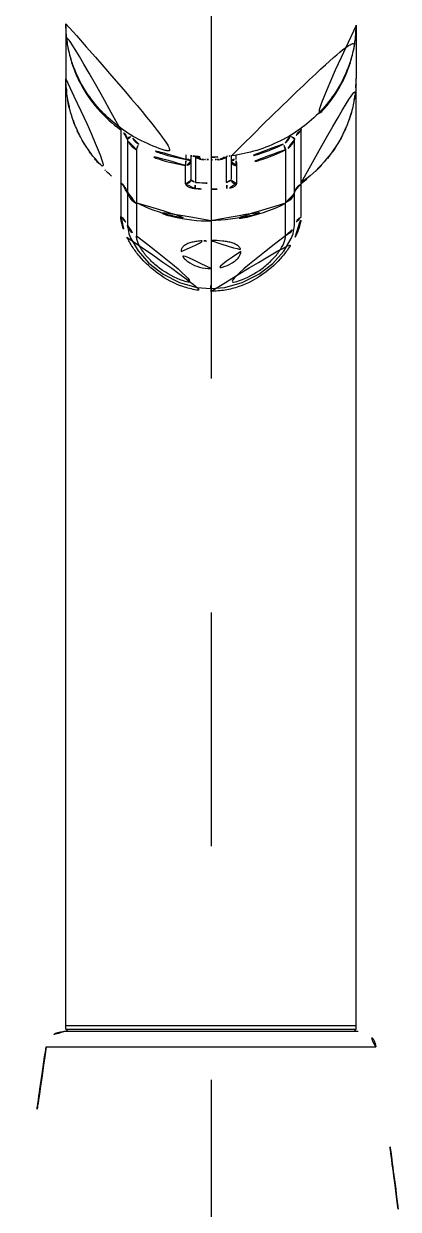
# Model space of a CAD drawing. Extents: x 16296660632 to 16296673174, y -37409619871 to -37409617131.
# Drawn here: x 16296672549.1 to 16296672589.1, y -37409617450.4 to -37409617323.6 of the extents above; entities that cross this region are included whole.
import ezdxf

# ---------------------------------------------------------------- set-up
doc = ezdxf.new("R2010")
doc.units = 0
doc.header["$LTSCALE"] = 10
doc.header["$MEASUREMENT"] = 0
doc.linetypes.add('CENTER', pattern=[2, 1.25, -0.25, 0.25, -0.25])
doc.layers.get('0').update_dxf_attribs({"linetype": 'CONTINUOUS'})
for name, color, linetype in [('320102', 7, 'CONTINUOUS'), ('3500S01', 7, 'CONTINUOUS'), ('___SHELL_8_1', 7, 'CONTINUOUS'), ('标注', 1, 'CONTINUOUS')]:
    doc.layers.add(name, color=color, linetype=linetype)

msp = doc.modelspace()

# ---------------------------------------------------------------- linework, layer by layer
at = {"color": 7, "linetype": 'Continuous'}
for p, q in [((16296672553.575399, -37409617431.10965), (16296672553.575399, -37409617329.497887)), ((16296672584.575399, -37409617431.10965), (16296672584.575399, -37409617329.497887)), ((16296672559.449089, -37409617340.678772), (16296672559.41754, -37409617340.655701)), ((16296672578.733259, -37409617340.655701), (16296672578.70171, -37409617340.678772)), ((16296672560.302231, -37409617346.029457), (16296672560.31135, -37409617346.056664)), ((16296672577.83931, -37409617346.057114), (16296672577.84857, -37409617346.029488)), ((16296672584.80674, -37409617431.35965), (16296672553.344061, -37409617431.35965)), ((16296672553.825399, -37409617431.35965), (16296672553.575399, -37409617431.10965)), ((16296672553.575399, -37409617431.10965), (16296672584.575399, -37409617431.10965)), ((16296672584.325399, -37409617431.35965), (16296672584.575399, -37409617431.10965))]:
    msp.add_line(p, q, dxfattribs=at)
at = {"color": 9, "linetype": 'Continuous'}
for p, q in [((16296672559.449089, -37409617340.678772), (16296672559.449089, -37409617344.224121)), ((16296672578.70171, -37409617344.2239), (16296672578.70171, -37409617340.678772)), ((16296672560.14119, -37409617341.653221), (16296672560.14119, -37409617345.160233)), ((16296672578.009609, -37409617345.160278), (16296672578.009609, -37409617341.653221)), ((16296672561.10988, -37409617342.796982), (16296672561.10988, -37409617346.258957)), ((16296672577.04092, -37409617346.258957), (16296672577.04092, -37409617342.796982)), ((16296672560.14126, -37409617345.16024), (16296672560.302231, -37409617346.029457)), ((16296672577.84857, -37409617346.029488), (16296672578.009501, -37409617345.160294)), ((16296672569.075399, -37409617346.762306), (16296672569.075399, -37409617346.862389)), ((16296672569.06846, -37409617351.894867), (16296672569.067261, -37409617351.874367)), ((16296672584.575399, -37409617430.737259), (16296672553.575399, -37409617430.737259)), ((16296672551.46442, -37409617432.982246), (16296672586.685869, -37409617432.982246)), ((16296672586.685869, -37409617432.982246), (16296672586.68638, -37409617432.982262))]:
    msp.add_line(p, q, dxfattribs=at)
at = {"color": 7, "linetype": 'Continuous'}
for points in [[(16296672560.31144, -37409617346.056801), (16296672560.50808, -37409617346.556229), (16296672561.292049, -37409617347.887581), (16296672562.45365, -37409617349.19928), (16296672563.95223, -37409617350.370956), (16296672565.698389, -37409617351.263969), (16296672567.55677, -37409617351.780251), (16296672569.064119, -37409617351.907852)], [(16296672569.064119, -37409617351.907898), (16296672570.545561, -37409617351.788269), (16296672572.41087, -37409617351.280083), (16296672574.168739, -37409617350.390022), (16296672575.679331, -37409617349.216026), (16296672576.85066, -37409617347.898628), (16296672577.640539, -37409617346.561073), (16296672577.839199, -37409617346.057251)]]:
    msp.add_lwpolyline(points, dxfattribs=at)
for centre, radius, start, end in [((16296672566.73139, -37409617329.496811), 13.15593, 179.9986886, 184.12659497), ((16296672566.75013, -37409617329.494972), 13.174758, 184.1287907, 189.76287726), ((16296672571.400311, -37409617329.494926), 13.17512, 350.20918541, 355.86770558), ((16296672571.41951, -37409617329.496811), 13.155837, 355.86989344, 0.0013114), ((16296672566.930719, -37409617329.457947), 13.359012, 189.7877249, 199.5084619), ((16296672571.261761, -37409617329.46875), 13.3161, 340.63245375, 350.19942982), ((16296672567.121771, -37409617329.389526), 13.561937, 199.51126257, 204.60007792), ((16296672571.030729, -37409617329.390312), 13.560073, 335.36476627, 340.64354721), ((16296672567.342159, -37409617329.288582), 13.80435, 204.60012342, 209.40562775), ((16296672570.807421, -37409617329.287956), 13.805718, 330.5657441, 335.36481182), ((16296672567.560289, -37409617329.162483), 14.056289, 209.4166885, 215.37710071), ((16296672570.635941, -37409617329.191322), 14.002554, 324.58323763, 330.56623222), ((16296672567.77397, -37409617329.011391), 14.317995, 215.37497907, 218.83123063), ((16296672568.003599, -37409617328.821152), 14.616161, 218.84761559, 225.3417888), ((16296672570.19241, -37409617328.861992), 14.555338, 314.62985241, 321.13279144), ((16296672570.37541, -37409617329.010323), 14.319771, 321.13552186, 324.59712318), ((16296672568.180929, -37409617328.644943), 14.866148, 225.33305643, 226.19320615), ((16296672568.385189, -37409617328.422348), 15.168181, 226.21848073, 233.75661408), ((16296672569.80411, -37409617328.46817), 15.108463, 306.22817538, 313.70499849), ((16296672569.966721, -37409617328.641724), 14.870649, 313.71426912, 314.65264752), ((16296672558.489611, -37409617342.12529), 1.717727, 15.95122025, 17.74991745), ((16296672579.66119, -37409617342.12529), 1.717727, 162.25008255, 164.04877975), ((16296672562.02902, -37409617340.985321), 2.031486, 242.16092313, 243.09919082), ((16296672576.12178, -37409617340.985321), 2.031486, 296.90080918, 297.83907687), ((16296672569.07712, -37409617342.357292), 4.505097, 260.33516495, 269.9781434), ((16296672569.073999, -37409617342.360397), 4.501988, 270.01792242, 279.79462478), ((16296672553.344061, -37409617433.259651), 1.9, 90, 171.60547794), ((16296672584.80674, -37409617433.259651), 1.9, 8.39452206, 90), ((16296673428.961599, -37409617562.472397), 887, 171.605477936, 172.738607729), ((16296671709.189199, -37409617562.472397), 887, 7.261392271, 8.394522064)]:
    msp.add_arc(centre, radius, start, end, dxfattribs=at)
at = {"color": 9, "linetype": 'Continuous'}
msp.add_arc((16296672569.07753, -37409617343.235603), 8.966971, 269.72591817, 269.98633962, dxfattribs=at)
at = {"color": 7, "linetype": 'Continuous'}
for points, knots in [([(16296672578.70171, -37409617340.678772), (16296672578.543831, -37409617340.793907), (16296672578.26359, -37409617341.069572), (16296672578.083401, -37409617341.419891), (16296672578.02523, -37409617341.601624)], [0, 0, 0, 0, 0.5059524026, 1, 1, 1, 1]), ([(16296672560.125561, -37409617341.601624), (16296672560.0674, -37409617341.419891), (16296672559.887211, -37409617341.069572), (16296672559.60697, -37409617340.793907), (16296672559.449089, -37409617340.678772)], [0, 0, 0, 0, 0.4940475974, 1, 1, 1, 1]), ([(16296672561.080339, -37409617342.781677), (16296672560.856001, -37409617342.663208), (16296672560.45303, -37409617342.344322), (16296672560.20874, -37409617341.889557), (16296672560.14119, -37409617341.653221)], [0, 0, 0, 0, 0.5079020477, 1, 1, 1, 1]), ([(16296672578.009609, -37409617341.653221), (16296672577.94206, -37409617341.889557), (16296672577.697769, -37409617342.344322), (16296672577.2948, -37409617342.663208), (16296672577.070459, -37409617342.781677)], [0, 0, 0, 0, 0.4920979523, 1, 1, 1, 1]), ([(16296672577.04092, -37409617342.796982), (16296672575.821541, -37409617343.415627), (16296672573.2124, -37409617344.365273), (16296672570.45553, -37409617344.683777), (16296672569.075399, -37409617344.683777)], [0, 0, 0, 0, 0.4976724309, 1, 1, 1, 1]), ([(16296672569.075399, -37409617344.683777), (16296672567.695271, -37409617344.683777), (16296672564.9384, -37409617344.365273), (16296672562.32926, -37409617343.415627), (16296672561.10988, -37409617342.796982)], [0, 0, 0, 0, 0.5023275691, 1, 1, 1, 1]), ([(16296672565.875481, -37409617347.932426), (16296672565.87553, -37409617347.836502), (16296672565.919109, -37409617347.635246), (16296672566.12059, -37409617347.378571), (16296672566.429951, -37409617347.176117), (16296672566.83218, -37409617347.018478), (16296672567.315519, -37409617346.900871), (16296672568.06996, -37409617346.789673), (16296672568.666439, -37409617346.762306), (16296672569.075399, -37409617346.762306)], [0, 0, 0, 0, 0.0783945097, 0.1618617392, 0.2600575362, 0.3772764126, 0.5134351587, 0.6657673502, 1, 1, 1, 1]), ([(16296672569.075399, -37409617346.762306), (16296672569.484381, -37409617346.762306), (16296672570.080879, -37409617346.789673), (16296672570.83534, -37409617346.900879), (16296672571.318729, -37409617347.018356), (16296672571.72097, -37409617347.176086), (16296672572.030251, -37409617347.378639), (16296672572.2318, -37409617347.635323), (16296672572.27528, -37409617347.836609), (16296672572.27532, -37409617347.932564)], [0, 0, 0, 0, 0.3342255728, 0.4865607166, 0.6227129882, 0.7399320912, 0.8381360175, 0.921588397, 1, 1, 1, 1]), ([(16296672569.075399, -37409617349.784119), (16296672568.660549, -37409617349.784119), (16296672567.86623, -37409617349.678329), (16296672566.974171, -37409617349.304832), (16296672566.419069, -37409617348.898819), (16296672566.051149, -37409617348.517906), (16296672565.87536, -37409617348.157242), (16296672565.875481, -37409617347.932426)], [0, 0, 0, 0, 0.3136224247, 0.5976469521, 0.7214523331, 0.8300390859, 1, 1, 1, 1]), ([(16296672572.27532, -37409617347.932564), (16296672572.27541, -37409617348.157333), (16296672572.099609, -37409617348.517921), (16296672571.731701, -37409617348.898758), (16296672571.17662, -37409617349.304764), (16296672570.284571, -37409617349.678291), (16296672569.49024, -37409617349.784119), (16296672569.075399, -37409617349.784119)], [0, 0, 0, 0, 0.1699391138, 0.2785152202, 0.4023215253, 0.6863692376, 1, 1, 1, 1])]:
    msp.add_open_spline(points, degree=3, knots=knots, dxfattribs=at)
at = {"color": 9, "linetype": 'Continuous'}
for points, knots in [([(16296672559.449089, -37409617344.224121), (16296672559.449221, -37409617344.381569), (16296672559.48173, -37409617344.719353), (16296672559.65572, -37409617345.462189), (16296672559.8895, -37409617346.024429), (16296672560.078501, -37409617346.403976)], [0, 0, 0, 0, 0.2067297587, 0.4433045668, 1, 1, 1, 1]), ([(16296672559.449089, -37409617344.224152), (16296672559.61327, -37409617344.339157), (16296672559.903641, -37409617344.616074), (16296672560.086121, -37409617344.975128), (16296672560.14119, -37409617345.160233)], [0, 0, 0, 0, 0.5093118012, 1, 1, 1, 1]), ([(16296672578.70171, -37409617344.224197), (16296672578.537531, -37409617344.339218), (16296672578.247169, -37409617344.616119), (16296672578.06468, -37409617344.975166), (16296672578.009609, -37409617345.160278)], [0, 0, 0, 0, 0.5093118443, 1, 1, 1, 1]), ([(16296672578.072109, -37409617346.404671), (16296672578.26104, -37409617346.024986), (16296672578.494961, -37409617345.462662), (16296672578.66868, -37409617344.71949), (16296672578.701559, -37409617344.381554), (16296672578.70171, -37409617344.2239)], [0, 0, 0, 0, 0.5566058124, 0.7930993466, 1, 1, 1, 1]), ([(16296672560.14119, -37409617345.160217), (16296672560.210609, -37409617345.393562), (16296672560.4666, -37409617345.84288), (16296672560.88023, -37409617346.147034), (16296672561.10988, -37409617346.258957)], [0, 0, 0, 0, 0.4879431433, 1, 1, 1, 1]), ([(16296672577.04092, -37409617346.258957), (16296672577.270559, -37409617346.147034), (16296672577.684191, -37409617345.842903), (16296672577.94018, -37409617345.39357), (16296672578.009609, -37409617345.160217)], [0, 0, 0, 0, 0.5120272747, 1, 1, 1, 1]), ([(16296672560.078501, -37409617346.403976), (16296672560.253719, -37409617346.755867), (16296672560.668591, -37409617347.467117), (16296672561.71694, -37409617348.865547), (16296672563.437811, -37409617350.473038), (16296672565.596491, -37409617351.612244), (16296672567.523951, -37409617352.110901), (16296672568.53076, -37409617352.200058), (16296672569.034639, -37409617352.202469)], [0, 0, 0, 0, 0.1054339835, 0.2201767146, 0.4679950439, 0.7304350439, 0.8648555645, 1, 1, 1, 1]), ([(16296672561.10988, -37409617346.258957), (16296672561.109949, -37409617346.385643), (16296672561.150749, -37409617346.659103), (16296672561.355181, -37409617347.248352), (16296672561.823021, -37409617348.028374), (16296672562.60989, -37409617348.937347), (16296672563.981529, -37409617350.113312), (16296672566.11961, -37409617351.2593), (16296672568.077971, -37409617351.599953), (16296672569.07135, -37409617351.600952)], [0, 0, 0, 0, 0.037078448, 0.0800558047, 0.1819967763, 0.3008049527, 0.4307704185, 0.7092307014, 1, 1, 1, 1]), ([(16296672569.075399, -37409617352.202568), (16296672569.58098, -37409617352.202469), (16296672570.591419, -37409617352.117264), (16296672572.527229, -37409617351.624184), (16296672574.69647, -37409617350.485519), (16296672576.426451, -37409617348.874657), (16296672577.47975, -37409617347.471497), (16296672577.896379, -37409617346.757812), (16296672578.072109, -37409617346.404671)], [0, 0, 0, 0, 0.1351164166, 0.2694725777, 0.5318747344, 0.7798118668, 0.8945833221, 1, 1, 1, 1]), ([(16296672577.04092, -37409617346.258957), (16296672577.04085, -37409617346.385727), (16296672577, -37409617346.659416), (16296672576.795271, -37409617347.249161), (16296672576.326799, -37409617348.029716), (16296672575.53907, -37409617348.939323), (16296672574.165791, -37409617350.115677), (16296672572.02556, -37409617351.261192), (16296672570.065411, -37409617351.601608), (16296672569.07135, -37409617351.600952)], [0, 0, 0, 0, 0.0370772085, 0.0800608263, 0.1820139487, 0.3008289878, 0.4308011903, 0.709260401, 1, 1, 1, 1]), ([(16296672569.06736, -37409617351.600723), (16296672569.067181, -37409617351.644814), (16296672569.06691, -37409617351.706543), (16296672569.066351, -37409617351.782784), (16296672569.065941, -37409617351.826401), (16296672569.06538, -37409617351.860367), (16296672569.06514, -37409617351.883034), (16296672569.064569, -37409617351.895767), (16296672569.064779, -37409617351.902473), (16296672569.0639, -37409617351.905167), (16296672569.06452, -37409617351.907829), (16296672569.06411, -37409617351.907806)], [0, 0, 0, 0, 0.4306283756, 0.6029316945, 0.7450217731, 0.8561795838, 0.9359768971, 0.9639835225, 0.9839934681, 0.9959890871, 1, 1, 1, 1]), ([(16296672569.067261, -37409617351.874367), (16296672569.06706, -37409617351.871948), (16296672569.066259, -37409617351.869766), (16296672569.066601, -37409617351.864723), (16296672569.06576, -37409617351.864723)], [0, 0, 0, 0, 0.7426610361, 1, 1, 1, 1]), ([(16296672569.075399, -37409617352.202553), (16296672569.074841, -37409617352.167107), (16296672569.073009, -37409617352.064552), (16296672569.0716, -37409617351.961952), (16296672569.06846, -37409617351.894867)], [0, 0, 0, 0, 0.3454556549, 1, 1, 1, 1])]:
    msp.add_open_spline(points, degree=3, knots=knots, dxfattribs=at)
at = {"layer": '320102', "color": 7, "linetype": 'Continuous'}
for p, q in [((16296672567.87615, -37409617338.063026), (16296672568.247959, -37409617338.142311)), ((16296672569.888371, -37409617338.143959), (16296672570.26202, -37409617338.067009))]:
    msp.add_line(p, q, dxfattribs=at)
at = {"layer": '320102', "color": 9, "linetype": 'Continuous'}
for p, q in [((16296672568.402031, -37409617338.154984), (16296672568.400021, -37409617338.11512)), ((16296672569.748791, -37409617338.154984), (16296672569.75079, -37409617338.11512))]:
    msp.add_line(p, q, dxfattribs=at)
at = {"layer": '320102', "color": 7, "linetype": 'Continuous'}
for points in [[(16296672567.31842, -37409617337.698021), (16296672567.342079, -37409617337.73822), (16296672567.561399, -37409617337.921707), (16296672567.87615, -37409617338.063026)], [(16296672570.26202, -37409617338.067009), (16296672570.57963, -37409617337.92765), (16296672570.80341, -37409617337.744331), (16296672570.83062, -37409617337.69902)]]:
    msp.add_lwpolyline(points, dxfattribs=at)
at = {"layer": '320102', "color": 9, "linetype": 'Continuous'}
for centre, radius, start, end in [((16296672569.07527, -37409617323.685432), 14.445474, 267.32072099, 268.21391244), ((16296672569.075399, -37409617323.680443), 14.450473, 268.21402167, 270), ((16296672569.075399, -37409617323.680397), 14.450503, 270, 271.78597833), ((16296672569.075541, -37409617323.685722), 14.445187, 271.78608756, 272.67927901)]:
    msp.add_arc(centre, radius, start, end, dxfattribs=at)
for points, knots in [([(16296672567.62071, -37409617337.76416), (16296672567.62068, -37409617337.798637), (16296672567.649151, -37409617337.854286), (16296672567.709311, -37409617337.911148), (16296672567.802179, -37409617337.974716), (16296672567.95282, -37409617338.039597), (16296672568.08559, -37409617338.073837), (16296672568.157869, -37409617338.087273)], [0, 0, 0, 0, 0.1567960587, 0.258877505, 0.3785767894, 0.6656019487, 1, 1, 1, 1]), ([(16296672568.157869, -37409617338.087273), (16296672568.177589, -37409617338.090927), (16296672568.257771, -37409617338.104279), (16296672568.33886, -37409617338.112061), (16296672568.400009, -37409617338.11512)], [0, 0, 0, 0, 0.2467285826, 1, 1, 1, 1]), ([(16296672569.75079, -37409617338.11512), (16296672569.775669, -37409617338.11396), (16296672569.87393, -37409617338.107277), (16296672569.971701, -37409617338.09272), (16296672570.04355, -37409617338.076927)], [0, 0, 0, 0, 0.2529309729, 1, 1, 1, 1]), ([(16296672570.04355, -37409617338.076927), (16296672570.109859, -37409617338.062347), (16296672570.23122, -37409617338.027786), (16296672570.38592, -37409617337.954239), (16296672570.493641, -37409617337.8713), (16296672570.53013, -37409617337.796417), (16296672570.53009, -37409617337.76416)], [0, 0, 0, 0, 0.3351701345, 0.6203549759, 0.8407310248, 1, 1, 1, 1])]:
    msp.add_open_spline(points, degree=3, knots=knots, dxfattribs=at)
at = {"layer": '3500S01', "color": 7, "linetype": 'Continuous'}
for centre, radius, start, end in [((16296672569.07235, -37409617321.053123), 16.804679, 262.53529563, 262.70256473), ((16296672569.07424, -37409617321.038193), 16.819717, 262.70267313, 263.37088077), ((16296672569.077169, -37409617321.014381), 16.843713, 263.37044656, 269.99398943), ((16296672569.07366, -37409617321.014259), 16.843835, 270.00590128, 276.62803371), ((16296672569.076691, -37409617321.039162), 16.818744, 276.62759949, 277.29754367), ((16296672569.07859, -37409617321.054207), 16.803574, 277.29754367, 277.46394587)]:
    msp.add_arc(centre, radius, start, end, dxfattribs=at)
for points, knots in [([(16296672553.57543, -37409617323.592583), (16296672553.57543, -37409617324.441589), (16296672553.74189, -37409617326.148918), (16296672554.48181, -37409617328.620956), (16296672555.68737, -37409617330.931427), (16296672557.31876, -37409617333.005348), (16296672559.322651, -37409617334.777847), (16296672561.63496, -37409617336.193321), (16296672564.18116, -37409617337.208344), (16296672565.9786, -37409617337.596069), (16296672566.88917, -37409617337.715378)], [0, 0, 0, 0, 0.1203321634, 0.2413365281, 0.3635907685, 0.4875010788, 0.6132485004, 0.7407894705, 0.8698399389, 1, 1, 1, 1]), ([(16296672571.261419, -37409617337.715408), (16296672572.17198, -37409617337.596123), (16296672573.969419, -37409617337.208412), (16296672576.515619, -37409617336.193443), (16296672578.827971, -37409617334.777992), (16296672580.831921, -37409617333.005493), (16296672582.46335, -37409617330.931541), (16296672583.66897, -37409617328.621033), (16296672584.408911, -37409617326.148949), (16296672584.575371, -37409617324.441589), (16296672584.575371, -37409617323.592567)], [0, 0, 0, 0, 0.1301570099, 0.2592062361, 0.3867464399, 0.5124943484, 0.6364060888, 0.7586620289, 0.8796675779, 1, 1, 1, 1])]:
    msp.add_open_spline(points, degree=3, knots=knots, dxfattribs=at)
at = {"layer": '___SHELL_8_1', "color": 7, "linetype": 'Continuous'}
for p, q in [((16296672553.575399, -37409617323.768402), (16296672553.575399, -37409617329.439079)), ((16296672584.575399, -37409617323.768402), (16296672584.575399, -37409617329.439079)), ((16296672553.575491, -37409617329.482452), (16296672553.575541, -37409617329.497887)), ((16296672584.57526, -37409617329.496513), (16296672584.575319, -37409617329.481651)), ((16296672566.9254, -37409617337.662209), (16296672566.9254, -37409617340.246117)), ((16296672571.225401, -37409617337.663239), (16296672571.225401, -37409617340.246117))]:
    msp.add_line(p, q, dxfattribs=at)
at = {"layer": '___SHELL_8_1', "color": 9, "linetype": 'Continuous'}
for p, q in [((16296672559.449089, -37409617334.94928), (16296672559.449089, -37409617340.619949)), ((16296672578.70171, -37409617340.619949), (16296672578.70171, -37409617334.94928)), ((16296672560.14119, -37409617335.923721), (16296672560.14119, -37409617341.594398)), ((16296672578.009609, -37409617341.594398), (16296672578.009609, -37409617335.923721)), ((16296672561.10988, -37409617337.067482), (16296672561.10988, -37409617342.738159)), ((16296672566.4254, -37409617338.095177), (16296672566.4254, -37409617337.616661)), ((16296672567.42539, -37409617337.807922), (16296672567.4254, -37409617340.566544)), ((16296672570.725401, -37409617340.566544), (16296672570.725401, -37409617337.808243)), ((16296672571.725401, -37409617337.628342), (16296672571.725401, -37409617338.095177)), ((16296672577.04092, -37409617337.067482), (16296672577.04092, -37409617342.738159)), ((16296672566.34259, -37409617340.699951), (16296672566.34259, -37409617338.744537)), ((16296672571.80821, -37409617338.744537), (16296672571.80821, -37409617340.699951))]:
    msp.add_line(p, q, dxfattribs=at)
at = {"layer": '___SHELL_8_1', "color": 7, "linetype": 'Continuous'}
for centre, radius, start, end in [((16296672566.73904, -37409617323.76841), 13.163644, 179.56417523, 180), ((16296672571.411751, -37409617323.76841), 13.163646, 0, 0.43626189), ((16296672566.70253, -37409617329.439438), 13.127117, 180.0013114, 180.18796721), ((16296672571.448231, -37409617329.439438), 13.127153, 359.81596696, 359.99912574)]:
    msp.add_arc(centre, radius, start, end, dxfattribs=at)
at = {"layer": '___SHELL_8_1', "color": 9, "linetype": 'Continuous'}
for centre, radius, start, end in [((16296672558.55402, -37409617336.203087), 2.153677, 15.95392225, 18.9062258), ((16296672579.596109, -37409617336.202881), 2.152976, 161.2198809, 164.04652808), ((16296672569.075399, -37409617323.268784), 17.376265, 264.55114604, 275.44885396), ((16296672569.075529, -37409617323.377411), 17.923351, 264.55201636, 269.99956287), ((16296672569.07527, -37409617323.377403), 17.923363, 270.00043713, 275.44798364)]:
    msp.add_arc(centre, radius, start, end, dxfattribs=at)
for points, knots in [([(16296672584.57539, -37409617323.768402), (16296672584.575411, -37409617324.30365), (16296672584.50963, -37409617325.376518), (16296672584.21524, -37409617326.963722), (16296672583.72868, -37409617328.510559), (16296672582.830059, -37409617330.497902), (16296672581.254061, -37409617332.788078), (16296672579.603371, -37409617334.29171), (16296672578.70171, -37409617334.94928)], [0, 0, 0, 0, 0.1226437694, 0.245564856, 0.3690245571, 0.4932543828, 0.7442946542, 1, 1, 1, 1]), ([(16296672559.449089, -37409617334.94928), (16296672558.54743, -37409617334.29171), (16296672556.89673, -37409617332.788078), (16296672555.32074, -37409617330.497902), (16296672554.422119, -37409617328.510559), (16296672553.93556, -37409617326.963722), (16296672553.641171, -37409617325.376518), (16296672553.57539, -37409617324.30365), (16296672553.575411, -37409617323.768402)], [0, 0, 0, 0, 0.2557053458, 0.5067456172, 0.6309754429, 0.754435144, 0.8773562306, 1, 1, 1, 1]), ([(16296672559.449089, -37409617334.94928), (16296672559.449089, -37409617334.93634), (16296672559.4534, -37409617334.906837), (16296672559.47394, -37409617334.837067), (16296672559.499269, -37409617334.7826), (16296672559.519079, -37409617334.744331)], [0, 0, 0, 0, 0.1780769345, 0.406906548, 1, 1, 1, 1]), ([(16296672560.14119, -37409617335.923721), (16296672560.08638, -37409617335.731934), (16296672559.905939, -37409617335.360573), (16296672559.6143, -37409617335.069763), (16296672559.449089, -37409617334.94928)], [0, 0, 0, 0, 0.4938071141, 1, 1, 1, 1]), ([(16296672560.14119, -37409617335.923721), (16296672560.14119, -37409617335.893227), (16296672560.169941, -37409617335.844139), (16296672560.224421, -37409617335.791809), (16296672560.309839, -37409617335.730141), (16296672560.443621, -37409617335.664299), (16296672560.56175, -37409617335.626373), (16296672560.624741, -37409617335.611122)], [0, 0, 0, 0, 0.1524879327, 0.2577362228, 0.3821385183, 0.6758770681, 1, 1, 1, 1]), ([(16296672577.526051, -37409617335.611122), (16296672577.500219, -37409617335.70153), (16296672577.427971, -37409617335.878464), (16296672577.26499, -37409617336.116302), (16296672577.053699, -37409617336.318909), (16296672576.8874, -37409617336.42437), (16296672576.79954, -37409617336.468941)], [0, 0, 0, 0, 0.2443420186, 0.4921103606, 0.7439938971, 1, 1, 1, 1]), ([(16296672578.009609, -37409617335.923721), (16296672578.009609, -37409617335.893227), (16296672577.980869, -37409617335.844139), (16296672577.926371, -37409617335.791809), (16296672577.84096, -37409617335.730141), (16296672577.70718, -37409617335.664299), (16296672577.58905, -37409617335.626373), (16296672577.526051, -37409617335.611122)], [0, 0, 0, 0, 0.1524879327, 0.2577362228, 0.3821385183, 0.6758770681, 1, 1, 1, 1]), ([(16296672578.70171, -37409617334.94928), (16296672578.536501, -37409617335.069763), (16296672578.24486, -37409617335.360573), (16296672578.064421, -37409617335.731934), (16296672578.009609, -37409617335.923721)], [0, 0, 0, 0, 0.5061928859, 1, 1, 1, 1]), ([(16296672578.70171, -37409617334.94928), (16296672578.70171, -37409617334.936302), (16296672578.69738, -37409617334.906723), (16296672578.676741, -37409617334.836731), (16296672578.651291, -37409617334.782097), (16296672578.631399, -37409617334.743713)], [0, 0, 0, 0, 0.1779922926, 0.4068121233, 1, 1, 1, 1]), ([(16296672561.10988, -37409617337.067482), (16296672560.992741, -37409617337.008049), (16296672560.771009, -37409617336.867439), (16296672560.489281, -37409617336.597313), (16296672560.271971, -37409617336.280167), (16296672560.17565, -37409617336.044273), (16296672560.14119, -37409617335.923721)], [0, 0, 0, 0, 0.2560062189, 0.5078897751, 0.7556580072, 1, 1, 1, 1]), ([(16296672561.351259, -37409617336.468941), (16296672561.263399, -37409617336.42437), (16296672561.097111, -37409617336.318909), (16296672560.885811, -37409617336.116302), (16296672560.72283, -37409617335.878464), (16296672560.650579, -37409617335.70153), (16296672560.624741, -37409617335.611122)], [0, 0, 0, 0, 0.2560061029, 0.5078896394, 0.7556579813, 1, 1, 1, 1]), ([(16296672561.10988, -37409617337.067482), (16296672561.10988, -37409617337.052116), (16296672561.11447, -37409617337.016434), (16296672561.13534, -37409617336.929893), (16296672561.182329, -37409617336.800858), (16296672561.25725, -37409617336.636276), (16296672561.318251, -37409617336.524048), (16296672561.351259, -37409617336.468941)], [0, 0, 0, 0, 0.0709690327, 0.1651940208, 0.4108945404, 0.7033478446, 1, 1, 1, 1]), ([(16296672566.4254, -37409617338.095177), (16296672565.541439, -37409617337.958549), (16296672563.799089, -37409617337.548958), (16296672562.142481, -37409617336.870361), (16296672561.351259, -37409617336.468941)], [0, 0, 0, 0, 0.5020292391, 1, 1, 1, 1]), ([(16296672576.79954, -37409617336.468941), (16296672576.00832, -37409617336.870361), (16296672574.351709, -37409617337.548958), (16296672572.60936, -37409617337.958549), (16296672571.725401, -37409617338.095177)], [0, 0, 0, 0, 0.4979707609, 1, 1, 1, 1]), ([(16296672577.04092, -37409617337.067482), (16296672577.04092, -37409617337.052116), (16296672577.036329, -37409617337.016434), (16296672577.015459, -37409617336.929893), (16296672576.96847, -37409617336.800858), (16296672576.893551, -37409617336.636276), (16296672576.83255, -37409617336.524048), (16296672576.79954, -37409617336.468941)], [0, 0, 0, 0, 0.0709690327, 0.1651940208, 0.4108945404, 0.7033478446, 1, 1, 1, 1]), ([(16296672578.009609, -37409617335.923721), (16296672577.975149, -37409617336.044273), (16296672577.87883, -37409617336.280167), (16296672577.66152, -37409617336.597313), (16296672577.379801, -37409617336.867439), (16296672577.15806, -37409617337.008049), (16296672577.04092, -37409617337.067482)], [0, 0, 0, 0, 0.2443419928, 0.4921102249, 0.7439937811, 1, 1, 1, 1]), ([(16296672566.34259, -37409617338.744537), (16296672565.431009, -37409617338.603638), (16296672563.634199, -37409617338.181252), (16296672561.925831, -37409617337.481453), (16296672561.10988, -37409617337.067482)], [0, 0, 0, 0, 0.5020292567, 1, 1, 1, 1]), ([(16296672566.34259, -37409617338.744537), (16296672566.34259, -37409617338.708023), (16296672566.349831, -37409617338.617363), (16296672566.36718, -37409617338.463768), (16296672566.392969, -37409617338.283722), (16296672566.41396, -37409617338.157883), (16296672566.4254, -37409617338.095177)], [0, 0, 0, 0, 0.1672635451, 0.4157878859, 0.7080915816, 1, 1, 1, 1]), ([(16296672566.4254, -37409617338.095177), (16296672566.48938, -37409617338.095177), (16296672566.58308, -37409617338.101936), (16296672566.70071, -37409617338.126007), (16296672566.776171, -37409617338.149689), (16296672566.838671, -37409617338.178482), (16296672566.886169, -37409617338.211662), (16296672566.917351, -37409617338.248848), (16296672566.9254, -37409617338.277618), (16296672566.9254, -37409617338.290718)], [0, 0, 0, 0, 0.335744107, 0.490190718, 0.6293487055, 0.7498517089, 0.8499843236, 0.9312375243, 1, 1, 1, 1]), ([(16296672571.225401, -37409617338.290718), (16296672571.225401, -37409617338.277618), (16296672571.23345, -37409617338.248848), (16296672571.264629, -37409617338.211662), (16296672571.31213, -37409617338.178482), (16296672571.37463, -37409617338.149689), (16296672571.450081, -37409617338.126007), (16296672571.567711, -37409617338.101936), (16296672571.661421, -37409617338.095177), (16296672571.725401, -37409617338.095177)], [0, 0, 0, 0, 0.0687624757, 0.1500156764, 0.2501482911, 0.3706512945, 0.509809282, 0.664255893, 1, 1, 1, 1]), ([(16296672571.80821, -37409617338.744537), (16296672571.80821, -37409617338.708023), (16296672571.80097, -37409617338.617363), (16296672571.783621, -37409617338.463768), (16296672571.75783, -37409617338.283722), (16296672571.736839, -37409617338.157883), (16296672571.725401, -37409617338.095177)], [0, 0, 0, 0, 0.1672635451, 0.4157878859, 0.7080915816, 1, 1, 1, 1]), ([(16296672577.04092, -37409617337.067482), (16296672576.22497, -37409617337.481453), (16296672574.5166, -37409617338.181252), (16296672572.71979, -37409617338.603638), (16296672571.80821, -37409617338.744537)], [0, 0, 0, 0, 0.4979707433, 1, 1, 1, 1]), ([(16296672566.9254, -37409617338.290718), (16296672566.9254, -37409617338.357101), (16296672566.900459, -37409617338.45929), (16296672566.825529, -37409617338.572609), (16296672566.724581, -37409617338.670059), (16296672566.560209, -37409617338.749046), (16296672566.413561, -37409617338.755508), (16296672566.34259, -37409617338.744537)], [0, 0, 0, 0, 0.2392495743, 0.3618952561, 0.4867300181, 0.741180341, 1, 1, 1, 1]), ([(16296672571.80821, -37409617338.744537), (16296672571.73724, -37409617338.755508), (16296672571.59059, -37409617338.749046), (16296672571.42622, -37409617338.670059), (16296672571.32527, -37409617338.572609), (16296672571.25034, -37409617338.45929), (16296672571.225401, -37409617338.357101), (16296672571.225401, -37409617338.290718)], [0, 0, 0, 0, 0.2588196592, 0.513269982, 0.638104744, 0.7607504257, 1, 1, 1, 1]), ([(16296672566.34259, -37409617340.699951), (16296672566.413549, -37409617340.710907), (16296672566.560169, -37409617340.70446), (16296672566.72451, -37409617340.625511), (16296672566.82547, -37409617340.528091), (16296672566.90044, -37409617340.414757), (16296672566.9254, -37409617340.312531), (16296672566.9254, -37409617340.246117)], [0, 0, 0, 0, 0.2587879509, 0.5131522014, 0.6379772463, 0.7606529841, 1, 1, 1, 1]), ([(16296672566.9254, -37409617340.246117), (16296672566.925409, -37409617340.260513), (16296672566.934641, -37409617340.292953), (16296672566.965599, -37409617340.338783), (16296672567.0133, -37409617340.385696), (16296672567.10121, -37409617340.450157), (16296672567.23867, -37409617340.518387), (16296672567.36064, -37409617340.554176), (16296672567.4254, -37409617340.566544)], [0, 0, 0, 0, 0.0694166942, 0.1572866707, 0.2648469566, 0.3905168339, 0.6819535102, 1, 1, 1, 1]), ([(16296672567.373831, -37409617341.219803), (16296672567.373831, -37409617341.183212), (16296672567.37834, -37409617341.092331), (16296672567.39365, -37409617340.874413), (16296672567.411119, -37409617340.693291), (16296672567.4254, -37409617340.566544)], [0, 0, 0, 0, 0.1674489365, 0.4161887345, 1, 1, 1, 1]), ([(16296672570.725401, -37409617340.566544), (16296672570.790001, -37409617340.553429), (16296672570.9123, -37409617340.518799), (16296672571.04941, -37409617340.450249), (16296672571.137711, -37409617340.38546), (16296672571.19442, -37409617340.329773), (16296672571.225401, -37409617340.278267), (16296672571.225401, -37409617340.246117)], [0, 0, 0, 0, 0.318719405, 0.6108130873, 0.7367555298, 0.844592008, 1, 1, 1, 1]), ([(16296672570.77696, -37409617341.219803), (16296672570.77696, -37409617341.18322), (16296672570.772461, -37409617341.092346), (16296672570.757151, -37409617340.874443), (16296672570.739679, -37409617340.693314), (16296672570.725401, -37409617340.566544)], [0, 0, 0, 0, 0.1674255657, 0.4160970016, 1, 1, 1, 1]), ([(16296672571.80821, -37409617340.699951), (16296672571.73724, -37409617340.710907), (16296672571.59059, -37409617340.704453), (16296672571.42622, -37409617340.625473), (16296672571.32527, -37409617340.528023), (16296672571.25034, -37409617340.414703), (16296672571.225401, -37409617340.312508), (16296672571.225401, -37409617340.246117)], [0, 0, 0, 0, 0.2588196592, 0.513269982, 0.638104744, 0.7607504257, 1, 1, 1, 1]), ([(16296672567.37384, -37409617341.219803), (16296672567.242769, -37409617341.207283), (16296672567.050871, -37409617341.173363), (16296672566.811871, -37409617341.097023), (16296672566.656, -37409617341.030022), (16296672566.526011, -37409617340.954292), (16296672566.42668, -37409617340.873421), (16296672566.36083, -37409617340.790077), (16296672566.34259, -37409617340.727768), (16296672566.34259, -37409617340.699951)], [0, 0, 0, 0, 0.3243671012, 0.4770155035, 0.6174990388, 0.7415290714, 0.8465071284, 0.9314606361, 1, 1, 1, 1]), ([(16296672571.80821, -37409617340.699951), (16296672571.80821, -37409617340.727783), (16296672571.78989, -37409617340.790077), (16296672571.72411, -37409617340.873428), (16296672571.6248, -37409617340.954323), (16296672571.494801, -37409617341.030029), (16296672571.338909, -37409617341.096977), (16296672571.09993, -37409617341.173378), (16296672570.90803, -37409617341.207291), (16296672570.77696, -37409617341.219803)], [0, 0, 0, 0, 0.0685563424, 0.1535092024, 0.2584569113, 0.3824879406, 0.5229875419, 0.6756270731, 1, 1, 1, 1])]:
    msp.add_open_spline(points, degree=3, knots=knots, dxfattribs=at)
at = {"layer": '___SHELL_8_1', "color": 7, "linetype": 'Continuous'}
for points, knots in [([(16296672553.575541, -37409617329.497887), (16296672553.577921, -37409617330.030701), (16296672553.647881, -37409617331.098427), (16296672553.946671, -37409617332.677406), (16296672554.43572, -37409617334.215851), (16296672555.33518, -37409617336.192131), (16296672556.9076, -37409617338.469383), (16296672558.5515, -37409617339.965347), (16296672559.449089, -37409617340.619949)], [0, 0, 0, 0, 0.1226361609, 0.2455572351, 0.3690208846, 0.4932553381, 0.7443044302, 1, 1, 1, 1]), ([(16296672578.70171, -37409617340.619949), (16296672579.59939, -37409617339.965286), (16296672581.243441, -37409617338.469147), (16296672582.815941, -37409617336.191597), (16296672583.715389, -37409617334.215073), (16296672584.20438, -37409617332.67643), (16296672584.503071, -37409617331.097237), (16296672584.572941, -37409617330.029404), (16296672584.57526, -37409617329.496513)], [0, 0, 0, 0, 0.2556943575, 0.5067427955, 0.6309772256, 0.7544412201, 0.8773629406, 1, 1, 1, 1]), ([(16296672559.449089, -37409617340.619949), (16296672559.6143, -37409617340.740433), (16296672559.90593, -37409617341.03125), (16296672560.08638, -37409617341.402611), (16296672560.14119, -37409617341.594398)], [0, 0, 0, 0, 0.5061926974, 1, 1, 1, 1]), ([(16296672560.14119, -37409617341.594398), (16296672560.17565, -37409617341.714943), (16296672560.271971, -37409617341.950851), (16296672560.489281, -37409617342.267982), (16296672560.771009, -37409617342.538109), (16296672560.992741, -37409617342.678726), (16296672561.10988, -37409617342.738159)], [0, 0, 0, 0, 0.2443420186, 0.4921103606, 0.7439938971, 1, 1, 1, 1]), ([(16296672577.04092, -37409617342.738159), (16296672577.15806, -37409617342.678726), (16296672577.379789, -37409617342.538109), (16296672577.66152, -37409617342.267982), (16296672577.87882, -37409617341.950851), (16296672577.975149, -37409617341.714943), (16296672578.009609, -37409617341.594398)], [0, 0, 0, 0, 0.2560061029, 0.5078896394, 0.7556579814, 1, 1, 1, 1]), ([(16296672578.009609, -37409617341.594398), (16296672578.064421, -37409617341.402611), (16296672578.244869, -37409617341.03125), (16296672578.536501, -37409617340.740433), (16296672578.70171, -37409617340.619949)], [0, 0, 0, 0, 0.4938073026, 1, 1, 1, 1]), ([(16296672561.10988, -37409617342.738159), (16296672562.32926, -37409617343.356812), (16296672564.93841, -37409617344.306412), (16296672567.695271, -37409617344.624947), (16296672569.075399, -37409617344.624947)], [0, 0, 0, 0, 0.4976725461, 1, 1, 1, 1]), ([(16296672569.075399, -37409617344.624947), (16296672570.45553, -37409617344.624947), (16296672573.212391, -37409617344.306412), (16296672575.821541, -37409617343.356812), (16296672577.04092, -37409617342.738159)], [0, 0, 0, 0, 0.5023274539, 1, 1, 1, 1])]:
    msp.add_open_spline(points, degree=3, knots=knots, dxfattribs=at)
at = {"layer": '标注', "linetype": 'CENTER', "ltscale": 10}
msp.add_line((16296672569.075399, -37409617236.531151), (16296672569.075399, -37409617595.190659), dxfattribs=at)

doc.saveas('drawing.dxf')
